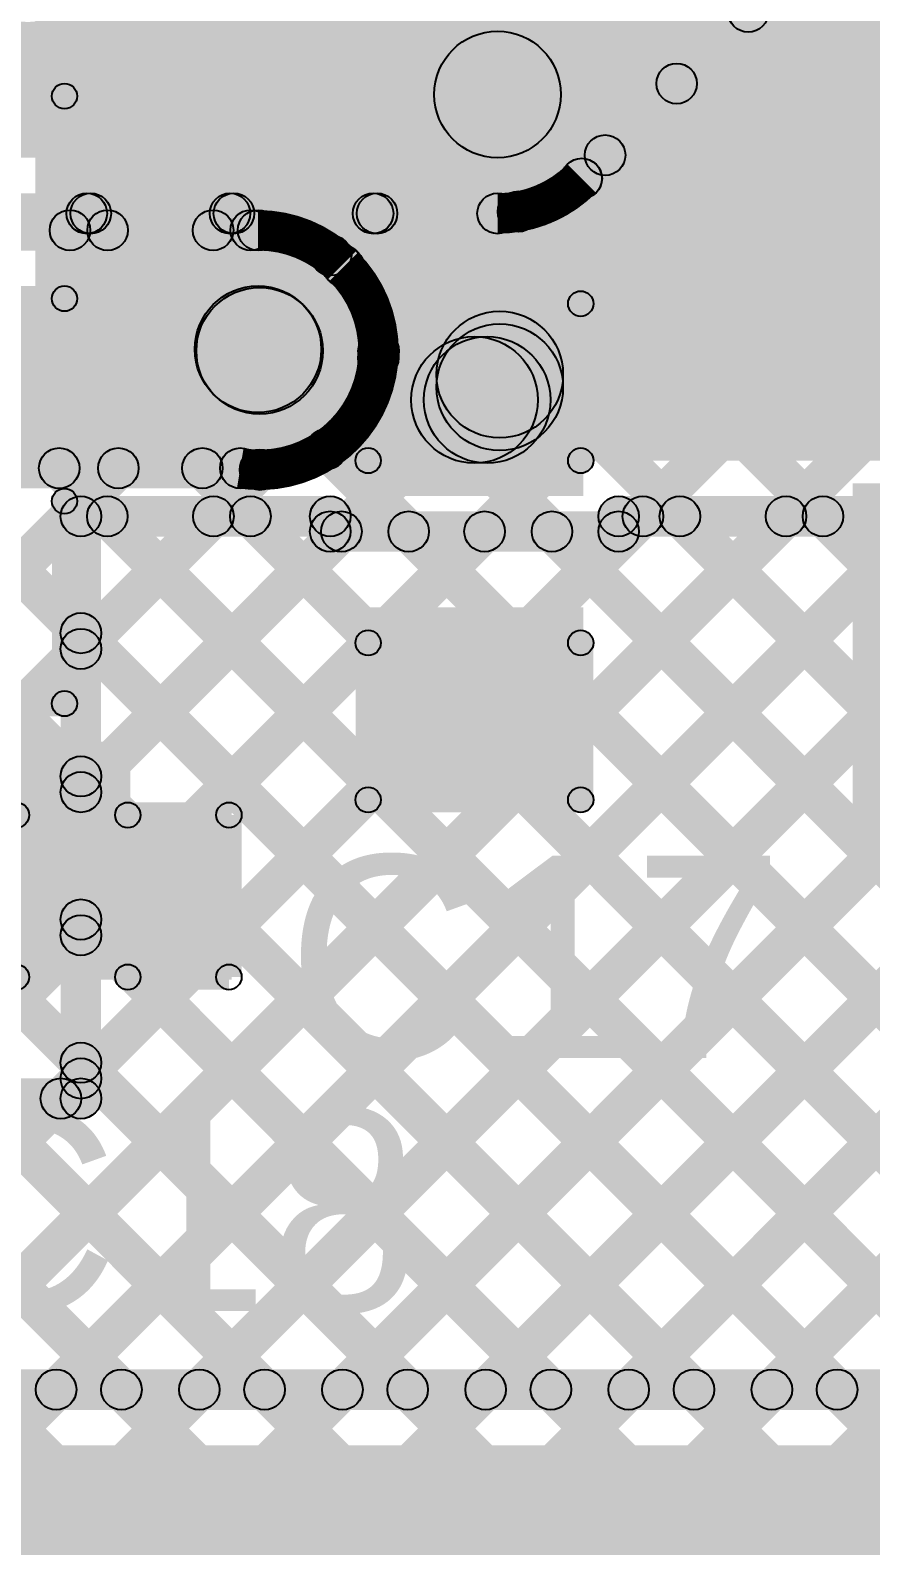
# Model space of a CAD drawing. Header units: millimetres. Extents: x -0.28 to 3.03, y -0.05 to 3.12.
# Drawn here: x 0.534 to 0.7001, y 0.5877 to 0.887 of the extents above; entities that cross this region are included whole.
import ezdxf

# ---------------------------------------------------------------- set-up
doc = ezdxf.new("R2010")
doc.units = ezdxf.units.MM
doc.header["$MEASUREMENT"] = 0
for name, color, linetype in [('BottomLayer', 5, 'Continuous'), ('BottomPaste', 16, 'Continuous'), ('BottomSolder', 6, 'Continuous'), ('TopLayer', 1, 'Continuous'), ('TopOverlay', 2, 'Continuous'), ('TopPaste', 8, 'Continuous'), ('TopSolder', 216, 'Continuous'), ('ViaHoleLayer', 16, 'Continuous')]:
    doc.layers.add(name, color=color, linetype=linetype)

# ---------------------------------------------------------------- blocks, each defined once
blk = doc.blocks.new('3_SSOP_26')
at = {"layer": 'TopLayer'}
for points in [[(-0.01181, 0.06693), (0.01181, 0.06693), (0.01181, 0.02756), (-0.01181, 0.02756)], [(-0.04921, -0.02756), (-0.02559, -0.02756), (-0.02559, -0.06693), (-0.04921, -0.06693)], [(0.02559, -0.02756), (0.04921, -0.02756), (0.04921, -0.06693), (0.02559, -0.06693)]]:
    blk.add_hatch(color=1, dxfattribs=at).paths.add_polyline_path(points)
at = {"layer": 'TopOverlay'}
h = blk.add_hatch(color=2, dxfattribs=at)
edge = h.paths.add_edge_path()
edge.add_arc((-0.06, 0.033), 0.0025, 0, 360)
h = blk.add_hatch(color=2, dxfattribs=at)
edge = h.paths.add_edge_path()
edge.add_arc((-0.06, 0.033), 0.0025, 0, 360)
for points in [[(-0.0575, -0.016), (-0.0625, -0.016), (-0.0625, 0.033), (-0.0575, 0.033)], [(-0.02, 0.0355), (-0.02, 0.0305), (-0.06, 0.0305), (-0.06, 0.0355)], [(0.06, 0.0355), (0.06, 0.0305), (0.02, 0.0305), (0.02, 0.0355)], [(0.0625, -0.016), (0.0575, -0.016), (0.0575, 0.033), (0.0625, 0.033)], [(0.015, -0.0295), (0.015, -0.0345), (-0.015, -0.0345), (-0.015, -0.0295)]]:
    blk.add_hatch(color=2, dxfattribs=at).paths.add_polyline_path(points)
h = blk.add_hatch(color=2, dxfattribs=at)
edge = h.paths.add_edge_path()
edge.add_arc((-0.02, 0.033), 0.0025, 0, 360)
h = blk.add_hatch(color=2, dxfattribs=at)
edge = h.paths.add_edge_path()
edge.add_arc((0.02, 0.033), 0.0025, 0, 360)
h = blk.add_hatch(color=2, dxfattribs=at)
edge = h.paths.add_edge_path()
edge.add_arc((0.06, 0.033), 0.0025, 0, 360)
h = blk.add_hatch(color=2, dxfattribs=at)
edge = h.paths.add_edge_path()
edge.add_arc((0.06, 0.033), 0.0025, 0, 360)
h = blk.add_hatch(color=2, dxfattribs=at)
edge = h.paths.add_edge_path()
edge.add_arc((-0.06, -0.016), 0.0025, 0, 360)
h = blk.add_hatch(color=2, dxfattribs=at)
edge = h.paths.add_edge_path()
edge.add_arc((0.06, -0.016), 0.0025, 0, 360)
h = blk.add_hatch(color=2, dxfattribs=at)
edge = h.paths.add_edge_path()
edge.add_arc((-0.015, -0.032), 0.0025, 0, 360)
h = blk.add_hatch(color=2, dxfattribs=at)
edge = h.paths.add_edge_path()
edge.add_arc((0.015, -0.032), 0.0025, 0, 360)
h = blk.add_hatch(color=2, dxfattribs=at)
edge = h.paths.add_edge_path()
edge.add_arc((-0.06561, -0.048), 0.005, 0, 360)
h = blk.add_hatch(color=2, dxfattribs=at)
edge = h.paths.add_edge_path()
edge.add_arc((-0.05839, -0.048), 0.005, 0, 360)
at = {"layer": 'TopPaste'}
for points in [[(-0.01181, 0.06693), (0.01181, 0.06693), (0.01181, 0.02756), (-0.01181, 0.02756)], [(-0.04921, -0.02756), (-0.02559, -0.02756), (-0.02559, -0.06693), (-0.04921, -0.06693)], [(0.02559, -0.02756), (0.04921, -0.02756), (0.04921, -0.06693), (0.02559, -0.06693)]]:
    blk.add_hatch(color=8, dxfattribs=at).paths.add_polyline_path(points)
at = {"layer": 'TopSolder'}
for points in [[(-0.01581, 0.07093), (0.01581, 0.07093), (0.01581, 0.02356), (-0.01581, 0.02356)], [(-0.05321, -0.02356), (-0.02159, -0.02356), (-0.02159, -0.07093), (-0.05321, -0.07093)], [(0.02159, -0.02356), (0.05321, -0.02356), (0.05321, -0.07093), (0.02159, -0.07093)]]:
    blk.add_hatch(color=216, dxfattribs=at).paths.add_polyline_path(points)
at = {"layer": 'TopOverlay', "const_width": 0.01}
blk.add_lwpolyline([(-0.05839, -0.048, 1), (-0.06561, -0.048, 1)], format="xyb", close=True, dxfattribs=at)
at = {"layer": 'TopOverlay'}
for centre, radius in [((-0.06, 0.033), 0.0025), ((-0.06, 0.033), 0.0025), ((-0.02, 0.033), 0.0025), ((0.02, 0.033), 0.0025), ((0.06, 0.033), 0.0025), ((0.06, 0.033), 0.0025), ((-0.06, -0.016), 0.0025), ((0.06, -0.016), 0.0025), ((-0.015, -0.032), 0.0025), ((0.015, -0.032), 0.0025), ((-0.06561, -0.048), 0.005), ((-0.05839, -0.048), 0.005)]:
    blk.add_circle(centre, radius, dxfattribs=at)
blk = doc.blocks.new('C___0402_97')
at = {"layer": 'TopLayer'}
for points in [[(-0.0275, -0.0125), (-0.0275, 0.0125), (-0.0095, 0.0125), (-0.0095, -0.0125)], [(0.0095, -0.0125), (0.0095, 0.0125), (0.0275, 0.0125), (0.0275, -0.0125)]]:
    blk.add_hatch(color=1, dxfattribs=at).paths.add_polyline_path(points)
at = {"layer": 'TopOverlay'}
h = blk.add_hatch(color=2, dxfattribs=at)
edge = h.paths.add_edge_path()
edge.add_arc((-0.031, 0.016), 0.0025, 0, 360)
h = blk.add_hatch(color=2, dxfattribs=at)
edge = h.paths.add_edge_path()
edge.add_arc((-0.031, 0.016), 0.0025, 0, 360)
for points in [[(-0.031, 0.0135), (-0.031, 0.0185), (-0.011, 0.0185), (-0.011, 0.0135)], [(0.011, 0.0135), (0.011, 0.0185), (0.031, 0.0185), (0.031, 0.0135)], [(-0.0285, -0.016), (-0.0335, -0.016), (-0.0335, 0.016), (-0.0285, 0.016)], [(0.0335, -0.016), (0.0285, -0.016), (0.0285, 0.016), (0.0335, 0.016)], [(-0.031, -0.0185), (-0.031, -0.0135), (-0.011, -0.0135), (-0.011, -0.0185)], [(0.011, -0.0185), (0.011, -0.0135), (0.031, -0.0135), (0.031, -0.0185)]]:
    blk.add_hatch(color=2, dxfattribs=at).paths.add_polyline_path(points)
h = blk.add_hatch(color=2, dxfattribs=at)
edge = h.paths.add_edge_path()
edge.add_arc((-0.011, 0.016), 0.0025, 0, 360)
h = blk.add_hatch(color=2, dxfattribs=at)
edge = h.paths.add_edge_path()
edge.add_arc((0.011, 0.016), 0.0025, 0, 360)
h = blk.add_hatch(color=2, dxfattribs=at)
edge = h.paths.add_edge_path()
edge.add_arc((0.031, 0.016), 0.0025, 0, 360)
h = blk.add_hatch(color=2, dxfattribs=at)
edge = h.paths.add_edge_path()
edge.add_arc((0.031, 0.016), 0.0025, 0, 360)
h = blk.add_hatch(color=2, dxfattribs=at)
edge = h.paths.add_edge_path()
edge.add_arc((-0.031, -0.016), 0.0025, 0, 360)
h = blk.add_hatch(color=2, dxfattribs=at)
edge = h.paths.add_edge_path()
edge.add_arc((-0.031, -0.016), 0.0025, 0, 360)
h = blk.add_hatch(color=2, dxfattribs=at)
edge = h.paths.add_edge_path()
edge.add_arc((-0.011, -0.016), 0.0025, 0, 360)
h = blk.add_hatch(color=2, dxfattribs=at)
edge = h.paths.add_edge_path()
edge.add_arc((0.011, -0.016), 0.0025, 0, 360)
h = blk.add_hatch(color=2, dxfattribs=at)
edge = h.paths.add_edge_path()
edge.add_arc((0.031, -0.016), 0.0025, 0, 360)
h = blk.add_hatch(color=2, dxfattribs=at)
edge = h.paths.add_edge_path()
edge.add_arc((0.031, -0.016), 0.0025, 0, 360)
at = {"layer": 'TopPaste'}
for points in [[(-0.0275, -0.0125), (-0.0275, 0.0125), (-0.0095, 0.0125), (-0.0095, -0.0125)], [(0.0095, -0.0125), (0.0095, 0.0125), (0.0275, 0.0125), (0.0275, -0.0125)]]:
    blk.add_hatch(color=8, dxfattribs=at).paths.add_polyline_path(points)
at = {"layer": 'TopSolder'}
for points in [[(-0.0315, -0.0165), (-0.0315, 0.0165), (-0.0055, 0.0165), (-0.0055, -0.0165)], [(0.0055, -0.0165), (0.0055, 0.0165), (0.0315, 0.0165), (0.0315, -0.0165)]]:
    blk.add_hatch(color=216, dxfattribs=at).paths.add_polyline_path(points)
at = {"layer": 'TopOverlay'}
for centre in [(-0.031, 0.016), (-0.031, 0.016), (-0.011, 0.016), (0.011, 0.016), (0.031, 0.016), (0.031, 0.016), (-0.031, -0.016), (-0.031, -0.016), (-0.011, -0.016), (0.011, -0.016), (0.031, -0.016), (0.031, -0.016)]:
    blk.add_circle(centre, 0.0025, dxfattribs=at)
blk = doc.blocks.new('C__0603_98')
at = {"layer": 'TopLayer'}
for points in [[(-0.015, 0.0175), (-0.015, -0.0175), (-0.045, -0.0175), (-0.045, 0.0175)], [(0.045, 0.0175), (0.045, -0.0175), (0.015, -0.0175), (0.015, 0.0175)]]:
    blk.add_hatch(color=1, dxfattribs=at).paths.add_polyline_path(points)
at = {"layer": 'TopOverlay'}
h = blk.add_hatch(color=2, dxfattribs=at)
edge = h.paths.add_edge_path()
edge.add_arc((-0.049, 0.021), 0.0025, 0, 360)
h = blk.add_hatch(color=2, dxfattribs=at)
edge = h.paths.add_edge_path()
edge.add_arc((-0.049, 0.021), 0.0025, 0, 360)
for points in [[(-0.0515, 0.021), (-0.0465, 0.021), (-0.0465, -0.021), (-0.0515, -0.021)], [(-0.049, 0.0185), (-0.049, 0.0235), (-0.018, 0.0235), (-0.018, 0.0185)], [(0.018, 0.0185), (0.018, 0.0235), (0.049, 0.0235), (0.049, 0.0185)], [(0.0465, 0.021), (0.0515, 0.021), (0.0515, -0.021), (0.0465, -0.021)], [(-0.049, -0.0235), (-0.049, -0.0185), (-0.018, -0.0185), (-0.018, -0.0235)], [(0.018, -0.0235), (0.018, -0.0185), (0.049, -0.0185), (0.049, -0.0235)]]:
    blk.add_hatch(color=2, dxfattribs=at).paths.add_polyline_path(points)
h = blk.add_hatch(color=2, dxfattribs=at)
edge = h.paths.add_edge_path()
edge.add_arc((-0.018, 0.021), 0.0025, 0, 360)
h = blk.add_hatch(color=2, dxfattribs=at)
edge = h.paths.add_edge_path()
edge.add_arc((0.018, 0.021), 0.0025, 0, 360)
h = blk.add_hatch(color=2, dxfattribs=at)
edge = h.paths.add_edge_path()
edge.add_arc((0.049, 0.021), 0.0025, 0, 360)
h = blk.add_hatch(color=2, dxfattribs=at)
edge = h.paths.add_edge_path()
edge.add_arc((0.049, 0.021), 0.0025, 0, 360)
h = blk.add_hatch(color=2, dxfattribs=at)
edge = h.paths.add_edge_path()
edge.add_arc((-0.049, -0.021), 0.0025, 0, 360)
h = blk.add_hatch(color=2, dxfattribs=at)
edge = h.paths.add_edge_path()
edge.add_arc((-0.049, -0.021), 0.0025, 0, 360)
h = blk.add_hatch(color=2, dxfattribs=at)
edge = h.paths.add_edge_path()
edge.add_arc((-0.018, -0.021), 0.0025, 0, 360)
h = blk.add_hatch(color=2, dxfattribs=at)
edge = h.paths.add_edge_path()
edge.add_arc((0.018, -0.021), 0.0025, 0, 360)
h = blk.add_hatch(color=2, dxfattribs=at)
edge = h.paths.add_edge_path()
edge.add_arc((0.049, -0.021), 0.0025, 0, 360)
h = blk.add_hatch(color=2, dxfattribs=at)
edge = h.paths.add_edge_path()
edge.add_arc((0.049, -0.021), 0.0025, 0, 360)
at = {"layer": 'TopPaste'}
for points in [[(-0.015, 0.0175), (-0.015, -0.0175), (-0.045, -0.0175), (-0.045, 0.0175)], [(0.045, 0.0175), (0.045, -0.0175), (0.015, -0.0175), (0.015, 0.0175)]]:
    blk.add_hatch(color=8, dxfattribs=at).paths.add_polyline_path(points)
at = {"layer": 'TopSolder'}
for points in [[(-0.011, 0.0215), (-0.011, -0.0215), (-0.049, -0.0215), (-0.049, 0.0215)], [(0.049, 0.0215), (0.049, -0.0215), (0.011, -0.0215), (0.011, 0.0215)]]:
    blk.add_hatch(color=216, dxfattribs=at).paths.add_polyline_path(points)
at = {"layer": 'TopOverlay'}
for centre in [(-0.049, 0.021), (-0.049, 0.021), (-0.018, 0.021), (0.018, 0.021), (0.049, 0.021), (0.049, 0.021), (-0.049, -0.021), (-0.049, -0.021), (-0.018, -0.021), (0.018, -0.021), (0.049, -0.021), (0.049, -0.021)]:
    blk.add_circle(centre, 0.0025, dxfattribs=at)
blk = doc.blocks.new('C__0603_B_99')
at = {"layer": 'BottomLayer'}
for points in [[(-0.045, -0.0175), (-0.045, 0.0175), (-0.015, 0.0175), (-0.015, -0.0175)], [(0.015, -0.0175), (0.015, 0.0175), (0.045, 0.0175), (0.045, -0.0175)]]:
    blk.add_hatch(color=5, dxfattribs=at).paths.add_polyline_path(points)
at = {"layer": 'BottomPaste'}
for points in [[(-0.045, -0.0175), (-0.045, 0.0175), (-0.015, 0.0175), (-0.015, -0.0175)], [(0.015, -0.0175), (0.015, 0.0175), (0.045, 0.0175), (0.045, -0.0175)]]:
    blk.add_hatch(color=16, dxfattribs=at).paths.add_polyline_path(points)
at = {"layer": 'BottomSolder'}
for points in [[(-0.049, -0.0215), (-0.049, 0.0215), (-0.011, 0.0215), (-0.011, -0.0215)], [(0.011, -0.0215), (0.011, 0.0215), (0.049, 0.0215), (0.049, -0.0215)]]:
    blk.add_hatch(color=6, dxfattribs=at).paths.add_polyline_path(points)
blk = doc.blocks.new('UWX1H100MCL1GB_104')
at = {"layer": 'TopSolder'}
blk.add_hatch(color=216, dxfattribs=at).paths.add_polyline_path([(0.0334, 0.0355), (0.1792, 0.0355), (0.1792, -0.0355), (0.0334, -0.0355)])

msp = doc.modelspace()

# ---------------------------------------------------------------- hatches: boundary and pattern name
at = {"layer": 'BottomLayer'}
for points in [[(0.63517, 0.86549), (0.61749, 0.88317), (0.66083, 0.9265), (0.6785, 0.90883)], [(0.52483, 0.7117), (0.51917, 0.71735), (0.72217, 0.92035), (0.72783, 0.9147)], [(0.6458, 0.85491), (0.64014, 0.86056), (0.68344, 0.90386), (0.68909, 0.8982)], [(0.52483, 0.68341), (0.51917, 0.68907), (0.72217, 0.89207), (0.72783, 0.88641)], [(0.67303, 0.8878), (0.67869, 0.89346), (0.72783, 0.84432), (0.72217, 0.83866)], [(0.37365, 0.86183), (0.37365, 0.88683), (0.62633, 0.88683), (0.62633, 0.86183)], [(0.65889, 0.87366), (0.66455, 0.87931), (0.72783, 0.81603), (0.72217, 0.81037)], [(0.64475, 0.85951), (0.6504, 0.86517), (0.89425, 0.62133), (0.88859, 0.61567)], [(0.48537, 0.61567), (0.47972, 0.62133), (0.72217, 0.86378), (0.72783, 0.85813)], [(0.38321, 0.84683), (0.38321, 0.85483), (0.62633, 0.85483), (0.62633, 0.84683)], [(0.54467, 0.84467), (0.53901, 0.85033), (0.54234, 0.85366), (0.548, 0.84801)], [(0.54312, 0.84801), (0.54878, 0.85366), (0.55211, 0.85033), (0.54645, 0.84467)], [(0.57295, 0.84467), (0.56729, 0.85033), (0.57063, 0.85366), (0.57628, 0.84801)], [(0.5714, 0.84801), (0.57706, 0.85366), (0.58039, 0.85033), (0.57474, 0.84467)], [(0.59627, 0.83971), (0.59062, 0.84537), (0.59891, 0.85366), (0.60457, 0.84801)], [(0.59969, 0.84801), (0.60534, 0.85366), (0.83768, 0.62133), (0.83202, 0.61567)], [(0.60564, 0.82079), (0.59998, 0.82645), (0.62755, 0.85401), (0.6332, 0.84836)], [(0.62761, 0.84837), (0.63327, 0.85402), (0.86596, 0.62133), (0.86031, 0.61567)], [(0.4319, 0.8435), (0.4319, 0.8515), (0.579, 0.8515), (0.579, 0.8435)], [(0.4319, 0.8115), (0.4319, 0.8365), (0.579, 0.8365), (0.579, 0.8115)], [(0.51366, 0.61567), (0.508, 0.62133), (0.72217, 0.8355), (0.72783, 0.82984)], [(0.57016, 0.81516), (0.58784, 0.83284), (0.58815, 0.83253), (0.57047, 0.81485)], [(0.59994, 0.81947), (0.6056, 0.82512), (0.80939, 0.62133), (0.80374, 0.61567)], [(0.54194, 0.61567), (0.53628, 0.62133), (0.72217, 0.80722), (0.72783, 0.80156)], [(0.5897, 0.80143), (0.59536, 0.80708), (0.78111, 0.62133), (0.77545, 0.61567)], [(0.52483, 0.76826), (0.51917, 0.77392), (0.54858, 0.80333), (0.55424, 0.79767)], [(0.52483, 0.73998), (0.51917, 0.74564), (0.57655, 0.80302), (0.58221, 0.79736)], [(0.522, 0.7965), (0.522, 0.8045), (0.57549, 0.8045), (0.57549, 0.7965)], [(0.53688, 0.79767), (0.54254, 0.80333), (0.72454, 0.62133), (0.71888, 0.61567)], [(0.56517, 0.79767), (0.57083, 0.80333), (0.75283, 0.62133), (0.74717, 0.61567)], [(0.51917, 0.7871), (0.52483, 0.79276), (0.69626, 0.62133), (0.6906, 0.61567)], [(0.57023, 0.61567), (0.56457, 0.62133), (0.7276, 0.78436), (0.73326, 0.7787)], [(0.59851, 0.61567), (0.59285, 0.62133), (0.74174, 0.77022), (0.7474, 0.76456)], [(0.59851, 0.61567), (0.59285, 0.62133), (0.74174, 0.77022), (0.7474, 0.76456)], [(0.51917, 0.75882), (0.52483, 0.76447), (0.66797, 0.62133), (0.66232, 0.61567)], [(0.62679, 0.61567), (0.62114, 0.62133), (0.75588, 0.75608), (0.76154, 0.75042)], [(0.65508, 0.61567), (0.64942, 0.62133), (0.77003, 0.74193), (0.77568, 0.73628)], [(0.51917, 0.73053), (0.52483, 0.73619), (0.63969, 0.62133), (0.63403, 0.61567)], [(0.68336, 0.61567), (0.67771, 0.62133), (0.78417, 0.72779), (0.78982, 0.72213)], [(0.51917, 0.70225), (0.52483, 0.7079), (0.6114, 0.62133), (0.60575, 0.61567)], [(0.51917, 0.67396), (0.52483, 0.67962), (0.58312, 0.62133), (0.57746, 0.61567)], [(0.49468, 0.67017), (0.50034, 0.67583), (0.55484, 0.62133), (0.54918, 0.61567)], [(0.211, 0.6145), (0.211, 0.6225), (1.107, 0.6225), (1.107, 0.6145)], [(0.211, 0.5825), (0.211, 0.6075), (1.107, 0.6075), (1.107, 0.5825)]]:
    msp.add_hatch(color=5, dxfattribs=at).paths.add_polyline_path(points)
h = msp.add_hatch(color=5, dxfattribs=at)
edge = h.paths.add_edge_path()
edge.add_arc((0.67586, 0.89063), 0.004, 0, 360)
h = msp.add_hatch(color=5, dxfattribs=at)
edge = h.paths.add_edge_path()
edge.add_arc((0.62633, 0.87433), 0.0125, 0, 360)
h = msp.add_hatch(color=5, dxfattribs=at)
edge = h.paths.add_edge_path()
edge.add_arc((0.62633, 0.87433), 0.0125, 0, 360)
h = msp.add_hatch(color=5, dxfattribs=at)
edge = h.paths.add_edge_path()
edge.add_arc((0.66172, 0.87648), 0.004, 0, 360)
h = msp.add_hatch(color=5, dxfattribs=at)
edge = h.paths.add_edge_path()
edge.add_arc((0.64758, 0.86234), 0.004, 0, 360)
h = msp.add_hatch(color=5, dxfattribs=at)
edge = h.paths.add_edge_path()
edge.add_arc((0.64295, 0.85772), 0.004, 0, 360)
h = msp.add_hatch(color=5, dxfattribs=at)
edge = h.paths.add_edge_path()
edge.add_arc((0.64297, 0.85773), 0.004, 0, 360)
h = msp.add_hatch(color=5, dxfattribs=at)
edge = h.paths.add_edge_path()
edge.add_arc((0.64297, 0.85773), 0.004, 0, 360)
h = msp.add_hatch(color=5, dxfattribs=at)
edge = h.paths.add_edge_path()
edge.add_arc((0.54517, 0.85083), 0.004, 0, 360)
h = msp.add_hatch(color=5, dxfattribs=at)
edge = h.paths.add_edge_path()
edge.add_arc((0.54595, 0.85083), 0.004, 0, 360)
h = msp.add_hatch(color=5, dxfattribs=at)
edge = h.paths.add_edge_path()
edge.add_arc((0.57346, 0.85083), 0.004, 0, 360)
h = msp.add_hatch(color=5, dxfattribs=at)
edge = h.paths.add_edge_path()
edge.add_arc((0.57423, 0.85083), 0.004, 0, 360)
h = msp.add_hatch(color=5, dxfattribs=at)
edge = h.paths.add_edge_path()
edge.add_arc((0.60174, 0.85083), 0.004, 0, 360)
h = msp.add_hatch(color=5, dxfattribs=at)
edge = h.paths.add_edge_path()
edge.add_arc((0.60252, 0.85083), 0.004, 0, 360)
h = msp.add_hatch(color=5, dxfattribs=at)
edge = h.paths.add_edge_path()
edge.add_arc((0.62633, 0.85083), 0.004, 0, 360)
h = msp.add_hatch(color=5, dxfattribs=at)
edge = h.paths.add_edge_path()
edge.add_arc((0.62633, 0.85083), 0.004, 0, 360)
h = msp.add_hatch(color=5, dxfattribs=at)
edge = h.paths.add_edge_path()
edge.add_arc((0.62633, 0.85083), 0.004, 0, 360)
h = msp.add_hatch(color=5, dxfattribs=at)
edge = h.paths.add_edge_path()
edge.add_arc((0.63037, 0.85118), 0.004, 0, 360)
h = msp.add_hatch(color=5, dxfattribs=at)
edge = h.paths.add_edge_path()
edge.add_arc((0.63044, 0.8512), 0.004, 0, 360)
h = msp.add_hatch(color=5, dxfattribs=at)
edge = h.paths.add_edge_path()
edge.add_arc((0.54184, 0.8475), 0.004, 0, 360)
h = msp.add_hatch(color=5, dxfattribs=at)
edge = h.paths.add_edge_path()
edge.add_arc((0.54928, 0.8475), 0.004, 0, 360)
h = msp.add_hatch(color=5, dxfattribs=at)
edge = h.paths.add_edge_path()
edge.add_arc((0.57012, 0.8475), 0.004, 0, 360)
h = msp.add_hatch(color=5, dxfattribs=at)
edge = h.paths.add_edge_path()
edge.add_arc((0.57757, 0.8475), 0.004, 0, 360)
h = msp.add_hatch(color=5, dxfattribs=at)
edge = h.paths.add_edge_path()
edge.add_arc((0.579, 0.8475), 0.004, 0, 360)
h = msp.add_hatch(color=5, dxfattribs=at)
edge = h.paths.add_edge_path()
edge.add_arc((0.579, 0.8475), 0.004, 0, 360)
h = msp.add_hatch(color=5, dxfattribs=at)
edge = h.paths.add_edge_path()
edge.add_arc((0.579, 0.8475), 0.004, 0, 360)
h = msp.add_hatch(color=5, dxfattribs=at)
edge = h.paths.add_edge_path()
edge.add_arc((0.59344, 0.84254), 0.004, 0, 360)
h = msp.add_hatch(color=5, dxfattribs=at)
edge = h.paths.add_edge_path()
edge.add_arc((0.59562, 0.84062), 0.004, 0, 360)
h = msp.add_hatch(color=5, dxfattribs=at)
edge = h.paths.add_edge_path()
edge.add_arc((0.59562, 0.84062), 0.004, 0, 360)
h = msp.add_hatch(color=5, dxfattribs=at)
edge = h.paths.add_edge_path()
edge.add_arc((0.59593, 0.8403), 0.004, 0, 360)
h = msp.add_hatch(color=5, dxfattribs=at)
edge = h.paths.add_edge_path()
edge.add_arc((0.579, 0.824), 0.0125, 0, 360)
h = msp.add_hatch(color=5, dxfattribs=at)
edge = h.paths.add_edge_path()
edge.add_arc((0.579, 0.824), 0.0125, 0, 360)
h = msp.add_hatch(color=5, dxfattribs=at)
edge = h.paths.add_edge_path()
edge.add_arc((0.57931, 0.82369), 0.0125, 0, 360)
h = msp.add_hatch(color=5, dxfattribs=at)
edge = h.paths.add_edge_path()
edge.add_arc((0.57931, 0.82369), 0.01181, 0, 360)
h = msp.add_hatch(color=5, dxfattribs=at)
edge = h.paths.add_edge_path()
edge.add_arc((0.60277, 0.82229), 0.004, 0, 360)
h = msp.add_hatch(color=5, dxfattribs=at)
edge = h.paths.add_edge_path()
edge.add_arc((0.60281, 0.82369), 0.004, 0, 360)
h = msp.add_hatch(color=5, dxfattribs=at)
edge = h.paths.add_edge_path()
edge.add_arc((0.60281, 0.82369), 0.004, 0, 360)
h = msp.add_hatch(color=5, dxfattribs=at)
edge = h.paths.add_edge_path()
edge.add_arc((0.60281, 0.82362), 0.004, 0, 360)
h = msp.add_hatch(color=5, dxfattribs=at)
edge = h.paths.add_edge_path()
edge.add_arc((0.59253, 0.80425), 0.004, 0, 360)
h = msp.add_hatch(color=5, dxfattribs=at)
edge = h.paths.add_edge_path()
edge.add_arc((0.53971, 0.8005), 0.004, 0, 360)
h = msp.add_hatch(color=5, dxfattribs=at)
edge = h.paths.add_edge_path()
edge.add_arc((0.55141, 0.8005), 0.004, 0, 360)
h = msp.add_hatch(color=5, dxfattribs=at)
edge = h.paths.add_edge_path()
edge.add_arc((0.568, 0.8005), 0.004, 0, 360)
h = msp.add_hatch(color=5, dxfattribs=at)
edge = h.paths.add_edge_path()
edge.add_arc((0.57549, 0.8005), 0.004, 0, 360)
h = msp.add_hatch(color=5, dxfattribs=at)
edge = h.paths.add_edge_path()
edge.add_arc((0.57549, 0.8005), 0.004, 0, 360)
h = msp.add_hatch(color=5, dxfattribs=at)
edge = h.paths.add_edge_path()
edge.add_arc((0.57938, 0.80019), 0.004, 0, 360)
h = msp.add_hatch(color=5, dxfattribs=at)
edge = h.paths.add_edge_path()
edge.add_arc((0.53911, 0.6185), 0.004, 0, 360)
h = msp.add_hatch(color=5, dxfattribs=at)
edge = h.paths.add_edge_path()
edge.add_arc((0.55201, 0.6185), 0.004, 0, 360)
h = msp.add_hatch(color=5, dxfattribs=at)
edge = h.paths.add_edge_path()
edge.add_arc((0.5674, 0.6185), 0.004, 0, 360)
h = msp.add_hatch(color=5, dxfattribs=at)
edge = h.paths.add_edge_path()
edge.add_arc((0.58029, 0.6185), 0.004, 0, 360)
h = msp.add_hatch(color=5, dxfattribs=at)
edge = h.paths.add_edge_path()
edge.add_arc((0.59568, 0.6185), 0.004, 0, 360)
h = msp.add_hatch(color=5, dxfattribs=at)
edge = h.paths.add_edge_path()
edge.add_arc((0.59568, 0.6185), 0.004, 0, 360)
h = msp.add_hatch(color=5, dxfattribs=at)
edge = h.paths.add_edge_path()
edge.add_arc((0.60858, 0.6185), 0.004, 0, 360)
h = msp.add_hatch(color=5, dxfattribs=at)
edge = h.paths.add_edge_path()
edge.add_arc((0.62397, 0.6185), 0.004, 0, 360)
h = msp.add_hatch(color=5, dxfattribs=at)
edge = h.paths.add_edge_path()
edge.add_arc((0.63686, 0.6185), 0.004, 0, 360)
h = msp.add_hatch(color=5, dxfattribs=at)
edge = h.paths.add_edge_path()
edge.add_arc((0.65225, 0.6185), 0.004, 0, 360)
h = msp.add_hatch(color=5, dxfattribs=at)
edge = h.paths.add_edge_path()
edge.add_arc((0.66514, 0.6185), 0.004, 0, 360)
h = msp.add_hatch(color=5, dxfattribs=at)
edge = h.paths.add_edge_path()
edge.add_arc((0.68053, 0.6185), 0.004, 0, 360)
h = msp.add_hatch(color=5, dxfattribs=at)
edge = h.paths.add_edge_path()
edge.add_arc((0.69343, 0.6185), 0.004, 0, 360)
at = {"layer": 'TopLayer'}
for points in [[(0.535, 0.802), (1.197, 0.802), (1.197, 0.959), (0.535, 0.959)], [(0.62176, 0.8015), (0.62176, 0.8265), (0.62426, 0.8265), (0.62426, 0.8015)], [(0.63309, 0.80516), (0.61542, 0.82284), (0.61792, 0.82534), (0.63559, 0.80766)], [(0.63926, 0.8165), (0.61426, 0.8165), (0.61426, 0.819), (0.63926, 0.819)], [(0.34316, 0.44517), (0.3375, 0.45083), (0.6805, 0.79383), (0.68616, 0.78817)], [(0.37144, 0.44517), (0.36578, 0.45083), (0.70878, 0.79383), (0.71444, 0.78817)], [(0.39973, 0.44517), (0.39407, 0.45083), (0.73707, 0.79383), (0.74273, 0.78817)], [(0.42801, 0.44517), (0.42235, 0.45083), (0.76535, 0.79383), (0.77101, 0.78817)], [(0.45629, 0.44517), (0.45064, 0.45083), (0.79364, 0.79383), (0.79929, 0.78817)], [(0.45629, 0.44517), (0.45064, 0.45083), (0.79364, 0.79383), (0.79929, 0.78817)], [(0.48183, 0.44242), (0.47617, 0.44808), (0.82192, 0.79383), (0.82758, 0.78817)], [(0.54683, 0.67713), (0.54117, 0.68278), (0.65222, 0.79383), (0.65787, 0.78817)], [(0.54683, 0.76198), (0.54117, 0.76764), (0.56736, 0.79383), (0.57302, 0.78817)], [(0.544, 0.787), (0.544, 0.795), (0.59326, 0.795), (0.59326, 0.787)], [(0.54638, 0.78817), (0.55204, 0.79383), (0.88133, 0.46454), (0.87568, 0.45888)], [(0.56686, 0.49917), (0.56121, 0.50483), (0.85021, 0.79383), (0.85586, 0.78817)], [(0.57467, 0.78817), (0.58033, 0.79383), (0.88133, 0.49282), (0.87568, 0.48716)], [(0.59515, 0.49917), (0.58949, 0.50483), (0.87849, 0.79383), (0.88415, 0.78817)], [(0.65026, 0.787), (0.65026, 0.795), (0.895, 0.795), (0.895, 0.787)], [(0.65952, 0.78817), (0.66518, 0.79383), (0.91083, 0.54818), (0.90517, 0.54252)], [(0.68781, 0.78817), (0.69346, 0.79383), (0.91912, 0.56817), (0.91347, 0.56251)], [(0.548, 0.676), (0.54, 0.676), (0.54, 0.791), (0.548, 0.791)], [(0.54683, 0.7337), (0.54117, 0.73935), (0.59265, 0.79083), (0.5983, 0.78517)], [(0.54683, 0.70541), (0.54117, 0.71107), (0.62093, 0.79083), (0.62659, 0.78517)], [(0.59326, 0.784), (0.59326, 0.792), (0.65026, 0.792), (0.65026, 0.784)], [(0.60595, 0.78517), (0.61161, 0.79083), (0.88411, 0.51832), (0.87846, 0.51267)], [(0.63424, 0.78517), (0.63989, 0.79083), (0.91083, 0.51989), (0.90517, 0.51424)], [(0.54117, 0.7651), (0.54683, 0.77076), (0.88133, 0.43625), (0.87568, 0.4306)], [(0.54117, 0.73682), (0.54683, 0.74247), (1.23617, 0.05313), (1.23052, 0.04747)], [(0.54117, 0.70853), (0.54683, 0.71419), (1.20789, 0.05313), (1.20223, 0.04747)], [(0.54117, 0.68025), (0.54683, 0.6859), (0.7279, 0.50483), (0.72225, 0.49917)], [(0.54287, 0.67317), (0.53722, 0.67883), (0.54117, 0.68278), (0.54683, 0.67713)], [(0.428, 0.672), (0.428, 0.68), (0.544, 0.68), (0.544, 0.672)], [(0.31487, 0.44517), (0.30922, 0.45083), (0.53722, 0.67883), (0.54287, 0.67317)], [(0.46339, 0.67317), (0.46905, 0.67883), (0.64305, 0.50483), (0.63739, 0.49917)], [(0.49168, 0.67317), (0.49734, 0.67883), (0.67134, 0.50483), (0.66568, 0.49917)], [(0.51996, 0.67317), (0.52562, 0.67883), (0.69962, 0.50483), (0.69396, 0.49917)]]:
    msp.add_hatch(color=1, dxfattribs=at).paths.add_polyline_path(points)
h = msp.add_hatch(color=1, dxfattribs=at)
edge = h.paths.add_edge_path()
edge.add_arc((0.57931, 0.82369), 0.01181, 0, 360)
h = msp.add_hatch(color=1, dxfattribs=at)
edge = h.paths.add_edge_path()
edge.add_arc((0.62676, 0.819), 0.0125, 0, 360)
h = msp.add_hatch(color=1, dxfattribs=at)
edge = h.paths.add_edge_path()
edge.add_arc((0.62176, 0.814), 0.0125, 0, 360)
h = msp.add_hatch(color=1, dxfattribs=at)
edge = h.paths.add_edge_path()
edge.add_arc((0.62426, 0.814), 0.0125, 0, 360)
h = msp.add_hatch(color=1, dxfattribs=at)
edge = h.paths.add_edge_path()
edge.add_arc((0.62426, 0.814), 0.0125, 0, 360)
h = msp.add_hatch(color=1, dxfattribs=at)
edge = h.paths.add_edge_path()
edge.add_arc((0.62676, 0.8165), 0.0125, 0, 360)
h = msp.add_hatch(color=1, dxfattribs=at)
edge = h.paths.add_edge_path()
edge.add_arc((0.62676, 0.8165), 0.0125, 0, 360)
h = msp.add_hatch(color=1, dxfattribs=at)
edge = h.paths.add_edge_path()
edge.add_arc((0.544, 0.791), 0.004, 0, 360)
h = msp.add_hatch(color=1, dxfattribs=at)
edge = h.paths.add_edge_path()
edge.add_arc((0.544, 0.791), 0.004, 0, 360)
h = msp.add_hatch(color=1, dxfattribs=at)
edge = h.paths.add_edge_path()
edge.add_arc((0.54921, 0.791), 0.004, 0, 360)
h = msp.add_hatch(color=1, dxfattribs=at)
edge = h.paths.add_edge_path()
edge.add_arc((0.57019, 0.791), 0.004, 0, 360)
h = msp.add_hatch(color=1, dxfattribs=at)
edge = h.paths.add_edge_path()
edge.add_arc((0.5775, 0.791), 0.004, 0, 360)
h = msp.add_hatch(color=1, dxfattribs=at)
edge = h.paths.add_edge_path()
edge.add_arc((0.59326, 0.791), 0.004, 0, 360)
h = msp.add_hatch(color=1, dxfattribs=at)
edge = h.paths.add_edge_path()
edge.add_arc((0.65026, 0.791), 0.004, 0, 360)
h = msp.add_hatch(color=1, dxfattribs=at)
edge = h.paths.add_edge_path()
edge.add_arc((0.65504, 0.791), 0.004, 0, 360)
h = msp.add_hatch(color=1, dxfattribs=at)
edge = h.paths.add_edge_path()
edge.add_arc((0.66235, 0.791), 0.004, 0, 360)
h = msp.add_hatch(color=1, dxfattribs=at)
edge = h.paths.add_edge_path()
edge.add_arc((0.68333, 0.791), 0.004, 0, 360)
h = msp.add_hatch(color=1, dxfattribs=at)
edge = h.paths.add_edge_path()
edge.add_arc((0.69063, 0.791), 0.004, 0, 360)
h = msp.add_hatch(color=1, dxfattribs=at)
edge = h.paths.add_edge_path()
edge.add_arc((0.59326, 0.788), 0.004, 0, 360)
h = msp.add_hatch(color=1, dxfattribs=at)
edge = h.paths.add_edge_path()
edge.add_arc((0.59548, 0.788), 0.004, 0, 360)
h = msp.add_hatch(color=1, dxfattribs=at)
edge = h.paths.add_edge_path()
edge.add_arc((0.60878, 0.788), 0.004, 0, 360)
h = msp.add_hatch(color=1, dxfattribs=at)
edge = h.paths.add_edge_path()
edge.add_arc((0.62376, 0.788), 0.004, 0, 360)
h = msp.add_hatch(color=1, dxfattribs=at)
edge = h.paths.add_edge_path()
edge.add_arc((0.63707, 0.788), 0.004, 0, 360)
h = msp.add_hatch(color=1, dxfattribs=at)
edge = h.paths.add_edge_path()
edge.add_arc((0.65026, 0.788), 0.004, 0, 360)
h = msp.add_hatch(color=1, dxfattribs=at)
edge = h.paths.add_edge_path()
edge.add_arc((0.544, 0.76793), 0.004, 0, 360)
h = msp.add_hatch(color=1, dxfattribs=at)
edge = h.paths.add_edge_path()
edge.add_arc((0.544, 0.76481), 0.004, 0, 360)
h = msp.add_hatch(color=1, dxfattribs=at)
edge = h.paths.add_edge_path()
edge.add_arc((0.544, 0.73964), 0.004, 0, 360)
h = msp.add_hatch(color=1, dxfattribs=at)
edge = h.paths.add_edge_path()
edge.add_arc((0.544, 0.73652), 0.004, 0, 360)
h = msp.add_hatch(color=1, dxfattribs=at)
edge = h.paths.add_edge_path()
edge.add_arc((0.544, 0.71136), 0.004, 0, 360)
h = msp.add_hatch(color=1, dxfattribs=at)
edge = h.paths.add_edge_path()
edge.add_arc((0.544, 0.70824), 0.004, 0, 360)
h = msp.add_hatch(color=1, dxfattribs=at)
edge = h.paths.add_edge_path()
edge.add_arc((0.544, 0.68308), 0.004, 0, 360)
h = msp.add_hatch(color=1, dxfattribs=at)
edge = h.paths.add_edge_path()
edge.add_arc((0.544, 0.67996), 0.004, 0, 360)
h = msp.add_hatch(color=1, dxfattribs=at)
edge = h.paths.add_edge_path()
edge.add_arc((0.544, 0.67996), 0.004, 0, 360)
h = msp.add_hatch(color=1, dxfattribs=at)
edge = h.paths.add_edge_path()
edge.add_arc((0.54004, 0.676), 0.004, 0, 360)
h = msp.add_hatch(color=1, dxfattribs=at)
edge = h.paths.add_edge_path()
edge.add_arc((0.54004, 0.676), 0.004, 0, 360)
h = msp.add_hatch(color=1, dxfattribs=at)
edge = h.paths.add_edge_path()
edge.add_arc((0.544, 0.676), 0.004, 0, 360)
h = msp.add_hatch(color=1, dxfattribs=at)
edge = h.paths.add_edge_path()
edge.add_arc((0.544, 0.676), 0.004, 0, 360)
at = {"layer": 'ViaHoleLayer'}
h = msp.add_hatch(color=16, dxfattribs=at)
edge = h.paths.add_edge_path()
edge.add_arc((0.57931, 0.82369), 0.00591, 0, 360)

# ---------------------------------------------------------------- linework, layer by layer
at = {"layer": 'BottomLayer', "const_width": 0.008}
for points in [[(0.64297, 0.85773, -0.199188), (0.62633, 0.85083)], [(0.64295, 0.85772, -0.198912), (0.62633, 0.85083)], [(0.579, 0.8475, -0.198912), (0.59562, 0.84062)], [(0.579, 0.8475, -0.198912), (0.59562, 0.84062)], [(0.59593, 0.8403, -0.198912), (0.60281, 0.82369)], [(0.60281, 0.82369, -0.462882), (0.57549, 0.8005)]]:
    msp.add_lwpolyline(points, format="xyb", dxfattribs=at)
at = {"layer": 'BottomLayer'}
for centre, radius in [((0.67586, 0.89063), 0.004), ((0.62633, 0.87433), 0.0125), ((0.62633, 0.87433), 0.0125), ((0.66172, 0.87648), 0.004), ((0.64758, 0.86234), 0.004), ((0.64295, 0.85772), 0.004), ((0.64297, 0.85773), 0.004), ((0.64297, 0.85773), 0.004), ((0.54517, 0.85083), 0.004), ((0.54595, 0.85083), 0.004), ((0.57346, 0.85083), 0.004), ((0.57423, 0.85083), 0.004), ((0.60174, 0.85083), 0.004), ((0.60252, 0.85083), 0.004), ((0.62633, 0.85083), 0.004), ((0.62633, 0.85083), 0.004), ((0.62633, 0.85083), 0.004), ((0.63037, 0.85118), 0.004), ((0.63044, 0.8512), 0.004), ((0.54184, 0.8475), 0.004), ((0.54928, 0.8475), 0.004), ((0.57012, 0.8475), 0.004), ((0.57757, 0.8475), 0.004), ((0.579, 0.8475), 0.004), ((0.579, 0.8475), 0.004), ((0.579, 0.8475), 0.004), ((0.59344, 0.84254), 0.004), ((0.59562, 0.84062), 0.004), ((0.59562, 0.84062), 0.004), ((0.59593, 0.8403), 0.004), ((0.579, 0.824), 0.0125), ((0.579, 0.824), 0.0125), ((0.57931, 0.82369), 0.0125), ((0.60277, 0.82229), 0.004), ((0.60281, 0.82369), 0.004), ((0.60281, 0.82369), 0.004), ((0.60281, 0.82362), 0.004), ((0.59253, 0.80425), 0.004), ((0.53971, 0.8005), 0.004), ((0.55141, 0.8005), 0.004), ((0.568, 0.8005), 0.004), ((0.57549, 0.8005), 0.004), ((0.57549, 0.8005), 0.004), ((0.57938, 0.80019), 0.004), ((0.53911, 0.6185), 0.004), ((0.55201, 0.6185), 0.004), ((0.5674, 0.6185), 0.004), ((0.58029, 0.6185), 0.004), ((0.59568, 0.6185), 0.004), ((0.59568, 0.6185), 0.004), ((0.60858, 0.6185), 0.004), ((0.62397, 0.6185), 0.004), ((0.63686, 0.6185), 0.004), ((0.65225, 0.6185), 0.004), ((0.66514, 0.6185), 0.004), ((0.68053, 0.6185), 0.004), ((0.69343, 0.6185), 0.004)]:
    msp.add_circle(centre, radius, dxfattribs=at)
at = {"layer": 'TopLayer'}
for centre, radius in [((0.62676, 0.819), 0.0125), ((0.62176, 0.814), 0.0125), ((0.62426, 0.814), 0.0125), ((0.62426, 0.814), 0.0125), ((0.62676, 0.8165), 0.0125), ((0.62676, 0.8165), 0.0125), ((0.544, 0.791), 0.004), ((0.544, 0.791), 0.004), ((0.54921, 0.791), 0.004), ((0.57019, 0.791), 0.004), ((0.5775, 0.791), 0.004), ((0.59326, 0.791), 0.004), ((0.65026, 0.791), 0.004), ((0.65504, 0.791), 0.004), ((0.66235, 0.791), 0.004), ((0.68333, 0.791), 0.004), ((0.69063, 0.791), 0.004), ((0.59326, 0.788), 0.004), ((0.59548, 0.788), 0.004), ((0.60878, 0.788), 0.004), ((0.62376, 0.788), 0.004), ((0.63707, 0.788), 0.004), ((0.65026, 0.788), 0.004), ((0.544, 0.76793), 0.004), ((0.544, 0.76481), 0.004), ((0.544, 0.73964), 0.004), ((0.544, 0.73652), 0.004), ((0.544, 0.71136), 0.004), ((0.544, 0.70824), 0.004), ((0.544, 0.68308), 0.004), ((0.544, 0.67996), 0.004), ((0.544, 0.67996), 0.004), ((0.54004, 0.676), 0.004), ((0.54004, 0.676), 0.004), ((0.544, 0.676), 0.004), ((0.544, 0.676), 0.004)]:
    msp.add_circle(centre, radius, dxfattribs=at)

# ---------------------------------------------------------------- block references
for name, p, rotation in [('UWX1H100MCL1GB_104', (0.8757, 0.762), 180), ('3_SSOP_26', (0.50776, 0.814), 270), ('C__0603_98', (0.62176, 0.784), 90), ('C__0603_B_99', (0.50476, 0.725), 360), ('C___0402_97', (0.54226, 0.716), 360)]:
    msp.add_blockref(name, p, dxfattribs=dict(rotation=rotation))

# ---------------------------------------------------------------- texts
at = {"layer": 'TopOverlay'}
for s, p in [('U3', (0.48, 0.885)), ('C17', (0.58476, 0.684)), ('C18', (0.51276, 0.634))]:
    msp.add_text(s, height=0.04, dxfattribs=at).set_placement(p)

doc.saveas('drawing.dxf')
